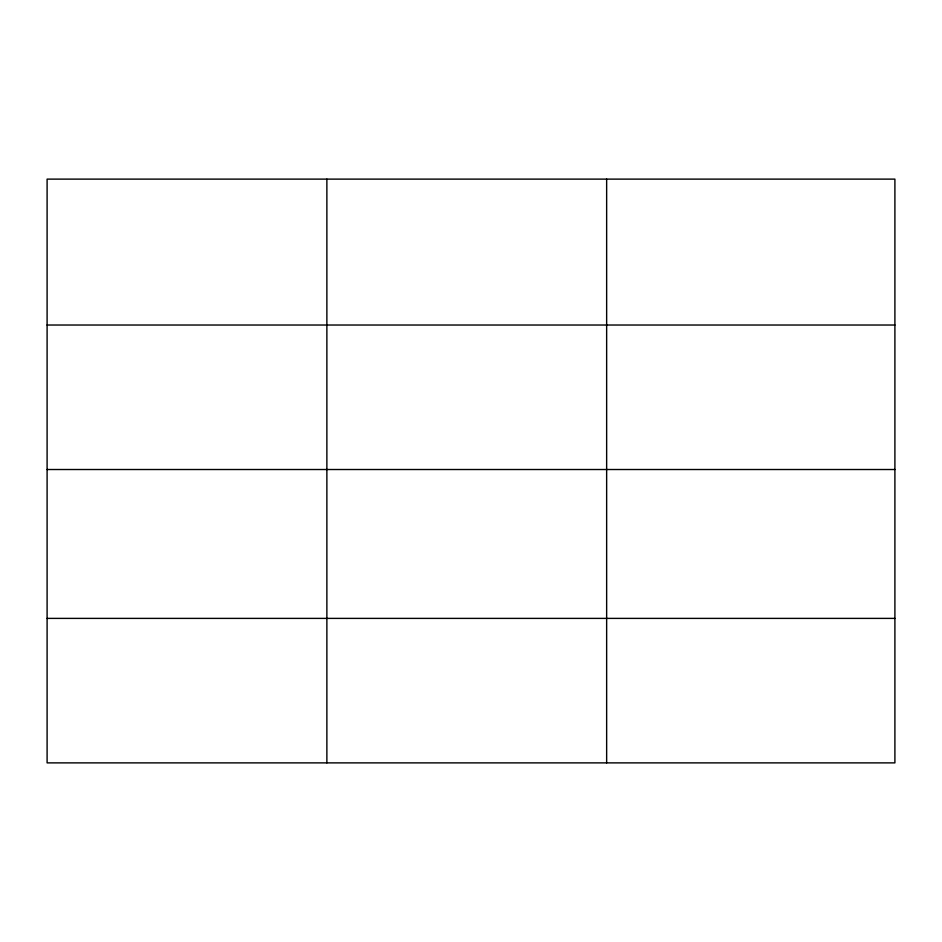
<?xml version="1.0" encoding="UTF-8"?>
<svg xmlns="http://www.w3.org/2000/svg" width="942" height="942" viewBox="0 0 942 942"><rect width="100%" height="100%" fill="white"/><g stroke="black" fill="none" stroke-linecap="round" stroke-linejoin="round"><path stroke-width="1.41" d="M894.9 469.516L894.9 179.121L47.1 179.121L47.1 762.879L894.9 762.879L894.9 469.516L47.1 469.516M47.1 325.025L894.9 325.025M47.1 618.388L894.9 618.388M606.648 179.121L606.648 762.879M326.874 179.121L326.874 762.879"/></g></svg>
